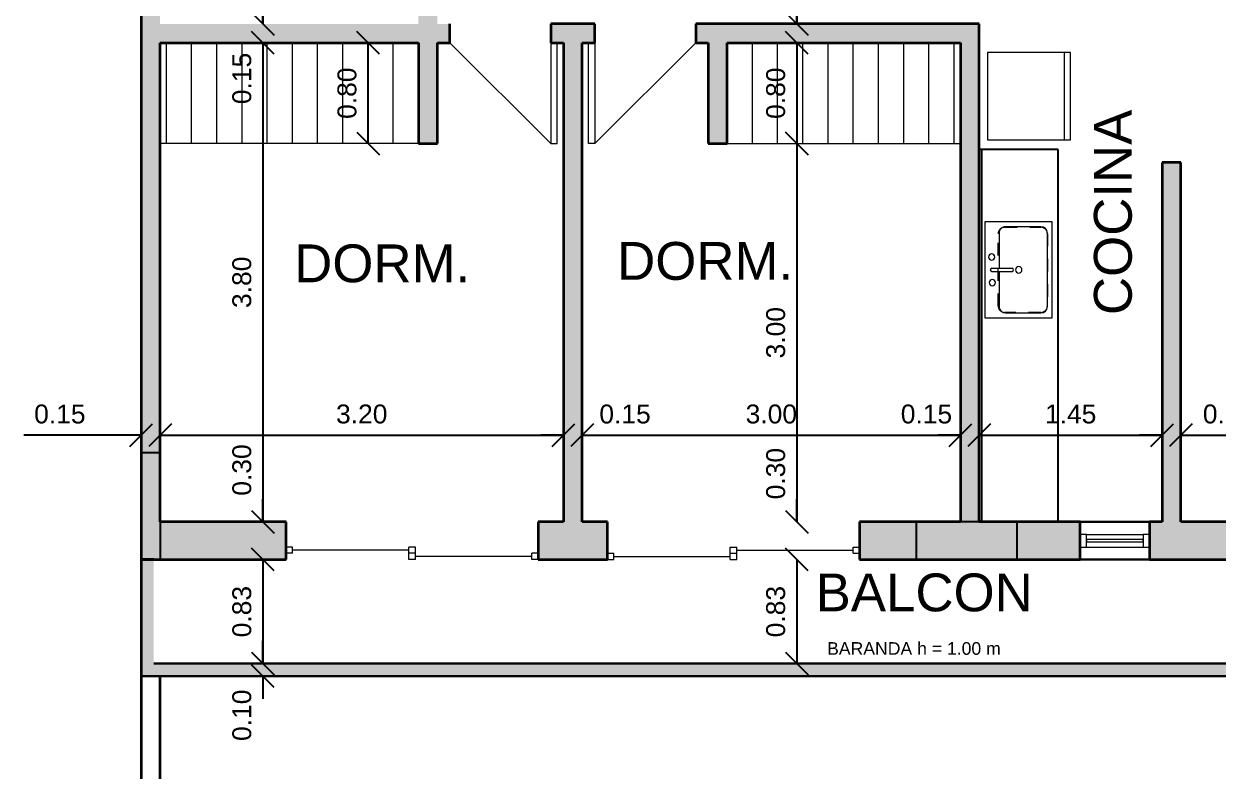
# Model space of a CAD drawing. Header units: metres. Extents: x 42 to 294, y -52 to 32.
# Drawn here: x 88.56 to 98.04, y -14.71 to -8.78 of the extents above; entities that cross this region are included whole.
import ezdxf

# ---------------------------------------------------------------- set-up
doc = ezdxf.new("R2010")
doc.units = ezdxf.units.M
doc.header["$LTSCALE"] = 0.15
doc.linetypes.add('Dash dot dot', pattern=[0.03, 0.012, -0.006, 0, -0.006, 0, -0.006])
doc.layers.get('0').update_dxf_attribs({"lineweight": 20})
for name, color, linetype, lineweight in [('A-DOORSYM', 1, 'Continuous', 9), ('A-ELEVOTM', 1, 'Continuous', 9), ('A-FLORCAM', 3, 'Continuous', 9), ('A-WALL', 2, 'Continuous', 30), ('A-WALLCWM', 6, 'Continuous', 9), ('F-AFFFEQM', 6, 'Continuous', 9), ('P-SANRFIM', 6, 'Continuous', 9)]:
    doc.layers.add(name, color=color, linetype=linetype, lineweight=lineweight)
doc.layers.add('Hatch', color=8, linetype='Continuous')
doc.layers.add('MUROS', color=11, linetype='Continuous')
doc.styles.get("Standard").update_dxf_attribs({"font": 'arial.ttf', "height": 0.15})
doc.dimstyles.new('Copy of Annotative', dxfattribs={"dimtxt": 0.15, "dimasz": 0.18, "dimexe": 0.18, "dimexo": 0.0625, "dimgap": 0.09, "dimtad": 1, "dimzin": 0, "dimdsep": 46, "dimtxsty": 'Standard', "dimblk": 'OBLIQUE', "dimcen": 0.09, "dimse1": 1, "dimse2": 1, "dimadec": 0, "dimazin": 0, "dimtfac": 1, "dimtofl": 0, "dimtmove": 0, "dimatfit": 3, "dimfxl": 1, "dimtolj": 1, "dimtzin": 0, "dimarcsym": 0})

# ---------------------------------------------------------------- blocks, each defined once
blk = doc.blocks.new('Puerta de 1 hoja - 80 x 210 cm-75-04 Tercer piso')
at = {"layer": 'A-DOORSYM', "lineweight": 13}
for p, q in [((0.6669, -0.875), (-0.1331, -0.075)), ((0.6669, -0.875), (-0.1331, -0.075)), ((0.6669, -0.075), (0.6669, -0.875))]:
    blk.add_line(p, q, dxfattribs=at)
blk = doc.blocks.new('Puerta de 1 hoja - 80 x 210 cm-87-04 Tercer piso')
at = {"layer": 'A-DOORSYM', "lineweight": 13}
for p, q in [((0.6669, 0.875), (-0.1331, 0.075)), ((0.6669, 0.875), (-0.1331, 0.075)), ((0.6669, 0.075), (0.6669, 0.875))]:
    blk.add_line(p, q, dxfattribs=at)
blk = doc.blocks.new('Deslizante-2 Paneles - 2000 x 2100mm-74-04 Tercer piso')
at = {"layer": 'A-DOORSYM', "lineweight": 13}
for p, q in [((-1, 0.277), (-1, 0.227)), ((-1, 0.277), (-0.95, 0.277)), ((-1, 0.227), (-0.95, 0.227)), ((-0.95, 0.277), (-0.95, 0.227)), ((-0.0254, 0.277), (-0.0254, 0.227)), ((-0.0254, 0.277), (0.0254, 0.277)), ((-0.0254, 0.227), (-0.0254, 0.177)), ((-0.0254, 0.227), (0.0254, 0.227)), ((-0.0254, 0.227), (0.0254, 0.227)), ((0.0254, 0.277), (0.0254, 0.227)), ((0.0254, 0.227), (0.0254, 0.177)), ((0.9492, 0.227), (0.9492, 0.177)), ((0.9492, 0.227), (1, 0.227)), ((1, 0.227), (1, 0.177)), ((-0.0254, 0.177), (0.0254, 0.177)), ((0.9492, 0.177), (1, 0.177))]:
    blk.add_line(p, q, dxfattribs=at)
at = {"layer": 'A-ELEVOTM'}
for p, q in [((-0.95, 0.252), (-0.0254, 0.252)), ((0.0254, 0.202), (0.9492, 0.202))]:
    blk.add_line(p, q, dxfattribs=at)
blk = doc.blocks.new('Deslizante-2 Paneles - 2000 x 2100mm-85-04 Tercer piso')
at = {"layer": 'A-DOORSYM', "lineweight": 13}
for p, q in [((-0.0254, -0.177), (0.0254, -0.177)), ((-0.0254, -0.227), (-0.0254, -0.177)), ((0.0254, -0.227), (0.0254, -0.177)), ((0.9492, -0.177), (1, -0.177)), ((0.9492, -0.227), (0.9492, -0.177)), ((1, -0.227), (1, -0.177)), ((-1, -0.227), (-0.95, -0.227)), ((-1, -0.277), (-1, -0.227)), ((-1, -0.277), (-0.95, -0.277)), ((-0.95, -0.277), (-0.95, -0.227)), ((-0.0254, -0.227), (0.0254, -0.227)), ((-0.0254, -0.227), (0.0254, -0.227)), ((-0.0254, -0.277), (-0.0254, -0.227)), ((-0.0254, -0.277), (0.0254, -0.277)), ((0.0254, -0.277), (0.0254, -0.227)), ((0.9492, -0.227), (1, -0.227))]:
    blk.add_line(p, q, dxfattribs=at)
at = {"layer": 'A-ELEVOTM'}
for p, q in [((-0.95, -0.252), (-0.0254, -0.252)), ((0.0254, -0.202), (0.9492, -0.202))]:
    blk.add_line(p, q, dxfattribs=at)
blk = doc.blocks.new('Counter Top w Sink - 600mm Depth-15-04 Tercer piso')
at = {"layer": 'A-FLORCAM'}
for p, q in [((1.753, -0.625), (1.753, 0)), ((-1.2005, -0.625), (1.753, -0.625))]:
    blk.add_line(p, q, dxfattribs=at)
at = {"layer": 'A-FLORCAM', "lineweight": 25}
for p, q in [((1.753, -0.625), (1.753, 0)), ((-1.2005, -0.0191), (1.753, -0.0191)), ((-1.2005, -0.625), (1.753, -0.625))]:
    blk.add_line(p, q, dxfattribs=at)
at = {"layer": 'A-FLORCAM', "linetype": 'Dash dot dot'}
for p, q in [((0.5119, -0.15), (1.0853, -0.15)), ((0.4611, -0.4892), (0.4611, -0.2008)), ((1.1361, -0.2008), (1.1361, -0.4892)), ((1.0853, -0.54), (0.5119, -0.54))]:
    blk.add_line(p, q, dxfattribs=at)
for centre, start, end in [((0.5119, -0.2008), 90, 180), ((1.0853, -0.2008), 360, 90), ((0.5119, -0.4892), 180, 270), ((1.0853, -0.4892), 270, 0)]:
    blk.add_arc(centre, 0.0508, start, end, dxfattribs=at)
blk = doc.blocks.new('M_Sink Kitchen-Single - 760 x 535mm-14-04 Tercer piso')
at = {"layer": 'P-SANRFIM'}
for p, q in [((-0.3643, 0.2698), (-0.3643, -0.2652)), ((0.3957, 0.2698), (-0.3643, 0.2698)), ((0.003, 0.2127), (0.003, 0.0531)), ((0.0284, 0.2127), (0.0284, 0.0531)), ((0.3957, -0.2652), (0.3957, 0.2698)), ((-0.3262, 0.1047), (-0.3262, -0.1763)), ((0.003, 0.1555), (-0.2754, 0.1555)), ((0.3068, 0.1555), (0.0284, 0.1555)), ((0.3576, -0.1763), (0.3576, 0.1047)), ((-0.3643, -0.2652), (0.3957, -0.2652)), ((-0.2754, -0.2271), (0.3068, -0.2271))]:
    blk.add_line(p, q, dxfattribs=at)
for centre, radius, start, end in [((-0.0859, 0.2096), 0.0254, 360, 180), ((-0.0859, 0.2096), 0.0254, 180, 0), ((0.0157, 0.2127), 0.0127, 360, 180), ((0.1173, 0.2148), 0.0254, 360, 180), ((0.1173, 0.2148), 0.0254, 180, 0), ((-0.2754, 0.1047), 0.0508, 90, 180), ((0.3068, 0.1047), 0.0508, 360, 90), ((0.0157, 0), 0.0254, 360, 180), ((0.0157, 0), 0.0254, 180, 0), ((0.0157, 0.0531), 0.0127, 180, 0), ((-0.2754, -0.1763), 0.0508, 180, 270), ((0.3068, -0.1763), 0.0508, 270, 0)]:
    blk.add_arc(centre, radius, start, end, dxfattribs=at)
blk = doc.blocks.new('Panel de sistema - Acristalado-13-04 Tercer piso')
at = {"layer": 'A-WALLCWM'}
for p, q in [((0.225, 0.01), (-0.225, 0.01)), ((-0.225, 0.01), (-0.225, -0.01)), ((0.225, -0.01), (0.225, 0.01)), ((-0.225, -0.01), (0.225, -0.01))]:
    blk.add_line(p, q, dxfattribs=at)
blk = doc.blocks.new('Montante rectangular - Montante rectangular - 5x10 cm Aluminio-12-04 Tercer piso')
at = {"layer": 'A-WALLCWM'}
h = blk.add_hatch(dxfattribs=at)
h.set_pattern_fill('FP1_13', color=256, style=0, pattern_type=2)
h.set_pattern_definition([(315, (-0.111, -0.01), (0.25173, 0.25173), []), (315, (-0.111, -0.391), (0.25173, 0.25173), [])])
h.paths.add_polyline_path([(-0.05, 0.05), (0, 0.05), (0, -0.05), (-0.05, -0.05)], flags=0)
at = {"layer": 'A-WALLCWM', "lineweight": 13}
for p, q in [((-0.05, 0.05), (0, 0.05)), ((-0.05, -0.05), (-0.05, 0.05)), ((0, 0.05), (0, -0.05)), ((0, -0.05), (-0.05, -0.05))]:
    blk.add_line(p, q, dxfattribs=at)
blk = doc.blocks.new('Montante rectangular - Montante rectangular - 5x10 cm Aluminio-11-04 Tercer piso')
at = {"layer": 'A-WALLCWM'}
h = blk.add_hatch(dxfattribs=at)
h.set_pattern_fill('FP1_14', color=256, style=0, pattern_type=2)
h.set_pattern_definition([(225, (0.105, -0.01), (0.25173, -0.25173), []), (225, (0.105, -0.391), (0.25173, -0.25173), [])])
h.paths.add_polyline_path([(-0.05, 0.05), (-0.05, -0.05), (0, -0.05), (0, 0.05)], flags=0)
at = {"layer": 'A-WALLCWM', "lineweight": 13}
for p, q in [((-0.05, 0.05), (-0.05, -0.05)), ((0, 0.05), (-0.05, 0.05)), ((0, -0.05), (0, 0.05)), ((-0.05, -0.05), (0, -0.05))]:
    blk.add_line(p, q, dxfattribs=at)
blk = doc.blocks.new('Montante rectangular - Montante rectangular - 5x10 cm Aluminio-10-04 Tercer piso')
at = {"layer": 'A-WALLCWM'}
for p, q in [((10.5586, -0.9557), (11.0086, -0.9557)), ((10.5586, -1.0557), (11.0086, -1.0557))]:
    blk.add_line(p, q, dxfattribs=at)
blk = doc.blocks.new('Refrigerator - 695 x 1650 x 660mm-9-04 Tercer piso')
at = {"layer": 'F-AFFFEQM'}
for p, q in [((0.695, 0.762), (0, 0.762)), ((0, 0.762), (0, 0.102)), ((0.695, 0.762), (0, 0.762)), ((0, 0.762), (0, 0.102)), ((0.695, 0.102), (0.695, 0.762)), ((0.695, 0.102), (0.695, 0.762)), ((0.695, 0.152), (0, 0.152)), ((0, 0.102), (0.695, 0.102)), ((0, 0.102), (0.695, 0.102))]:
    blk.add_line(p, q, dxfattribs=at)
blk = doc.blocks.new('_Oblique')
at = {"color": 0, "linetype": 'ByBlock', "lineweight": -2}
blk.add_line((-0.5, -0.5), (0.5, 0.5), dxfattribs=at)
blk = doc.blocks.new('*D2477')
at = {"color": 0, "lineweight": -2, "transparency": 16777216}
blk.add_line((90.4583, -7.284), (90.4583, -8.784), dxfattribs=at)
at = {"layer": 'Defpoints', "color": 0, "transparency": 16777216}
for p in [(90.4583, -7.284), (90.4583, -8.784), (90.4583, -8.784)]:
    blk.add_point(p, dxfattribs=at)
at = {"color": 0, "lineweight": -2, "transparency": 16777216, "xscale": 0.18, "yscale": 0.18, "zscale": 0.18}
for p, rotation in [((90.4583, -7.284), 90), ((90.4583, -8.784), 270)]:
    blk.add_blockref('_Oblique', p, dxfattribs=dict(at, rotation=rotation))
at = {"color": 0, "transparency": 16777216, "insert": (90.2917, -8.034), "char_height": 0.15, "attachment_point": 5, "rotation": 90}
blk.add_mtext('\\A1;1.50', dxfattribs=at)
blk = doc.blocks.new('*D2478')
at = {"color": 0, "lineweight": -2, "transparency": 16777216}
for p, q in [((90.4583, -8.784), (90.4583, -8.604)), ((90.4583, -8.934), (90.4583, -9.114))]:
    blk.add_line(p, q, dxfattribs=at)
at = {"layer": 'Defpoints', "color": 0, "transparency": 16777216}
for p in [(90.4583, -8.784), (90.4583, -8.934), (90.4583, -8.934)]:
    blk.add_point(p, dxfattribs=at)
at = {"color": 0, "lineweight": -2, "transparency": 16777216, "xscale": 0.18, "yscale": 0.18, "zscale": 0.18}
for p, rotation in [((90.4583, -8.784), 270), ((90.4583, -8.934), 90)]:
    blk.add_blockref('_Oblique', p, dxfattribs=dict(at, rotation=rotation))
at = {"color": 0, "transparency": 16777216, "insert": (90.2917, -9.217), "char_height": 0.15, "attachment_point": 5, "rotation": 90}
blk.add_mtext('\\A1;0.15', dxfattribs=at)
blk = doc.blocks.new('*D2479')
at = {"color": 0, "lineweight": -2, "transparency": 16777216}
blk.add_line((90.4583, -8.934), (90.4583, -12.734), dxfattribs=at)
at = {"layer": 'Defpoints', "color": 0, "transparency": 16777216}
for p in [(90.4583, -8.934), (90.4515, -12.734), (90.4583, -12.734)]:
    blk.add_point(p, dxfattribs=at)
at = {"color": 0, "lineweight": -2, "transparency": 16777216, "xscale": 0.18, "yscale": 0.18, "zscale": 0.18}
for p, rotation in [((90.4583, -8.934), 90), ((90.4583, -12.734), 270)]:
    blk.add_blockref('_Oblique', p, dxfattribs=dict(at, rotation=rotation))
at = {"color": 0, "transparency": 16777216, "insert": (90.2917, -10.834), "char_height": 0.15, "attachment_point": 5, "rotation": 90}
blk.add_mtext('\\A1;3.80', dxfattribs=at)
blk = doc.blocks.new('*D2480')
at = {"color": 0, "lineweight": -2, "transparency": 16777216}
for p, q in [((90.4583, -12.734), (90.4583, -12.554)), ((90.4583, -13.034), (90.4583, -13.214))]:
    blk.add_line(p, q, dxfattribs=at)
at = {"layer": 'Defpoints', "color": 0, "transparency": 16777216}
for p in [(90.4515, -12.734), (90.4583, -13.034), (90.4773, -13.034)]:
    blk.add_point(p, dxfattribs=at)
at = {"color": 0, "lineweight": -2, "transparency": 16777216, "xscale": 0.18, "yscale": 0.18, "zscale": 0.18}
for p, rotation in [((90.4583, -12.734), 270), ((90.4583, -13.034), 90)]:
    blk.add_blockref('_Oblique', p, dxfattribs=dict(at, rotation=rotation))
at = {"color": 0, "transparency": 16777216, "insert": (90.2917, -12.3231), "char_height": 0.15, "attachment_point": 5, "rotation": 90}
blk.add_mtext('\\A1;0.30', dxfattribs=at)
blk = doc.blocks.new('*D2481')
at = {"color": 0, "lineweight": -2, "transparency": 16777216}
blk.add_line((90.4583, -13.034), (90.4583, -13.859), dxfattribs=at)
at = {"layer": 'Defpoints', "color": 0, "transparency": 16777216}
for p in [(90.4773, -13.034), (90.4583, -13.859), (90.4583, -13.859)]:
    blk.add_point(p, dxfattribs=at)
at = {"color": 0, "lineweight": -2, "transparency": 16777216, "xscale": 0.18, "yscale": 0.18, "zscale": 0.18}
for p, rotation in [((90.4583, -13.034), 90), ((90.4583, -13.859), 270)]:
    blk.add_blockref('_Oblique', p, dxfattribs=dict(at, rotation=rotation))
at = {"color": 0, "transparency": 16777216, "insert": (90.2917, -13.4465), "char_height": 0.15, "attachment_point": 5, "rotation": 90}
blk.add_mtext('\\A1;0.83', dxfattribs=at)
blk = doc.blocks.new('*D2463')
at = {"color": 0, "lineweight": -2, "transparency": 16777216}
for p, q in [((90.4583, -13.859), (90.4583, -13.679)), ((90.4583, -13.959), (90.4583, -14.139))]:
    blk.add_line(p, q, dxfattribs=at)
at = {"layer": 'Defpoints', "color": 0, "transparency": 16777216}
for p in [(90.4583, -13.859), (90.4583, -13.959), (90.4583, -13.959)]:
    blk.add_point(p, dxfattribs=at)
at = {"color": 0, "lineweight": -2, "transparency": 16777216, "xscale": 0.18, "yscale": 0.18, "zscale": 0.18}
for p, rotation in [((90.4583, -13.859), 270), ((90.4583, -13.959), 90)]:
    blk.add_blockref('_Oblique', p, dxfattribs=dict(at, rotation=rotation))
at = {"color": 0, "transparency": 16777216, "insert": (90.2917, -14.2686), "char_height": 0.15, "attachment_point": 5, "rotation": 90}
blk.add_mtext('\\A1;0.10', dxfattribs=at)
blk = doc.blocks.new('*D2464')
at = {"color": 0, "lineweight": -2, "transparency": 16777216}
blk.add_line((91.2927, -9.734), (91.2927, -8.934), dxfattribs=at)
at = {"layer": 'Defpoints', "color": 0, "transparency": 16777216}
for p in [(91.2927, -8.934), (91.2927, -8.934), (91.2927, -9.734)]:
    blk.add_point(p, dxfattribs=at)
at = {"color": 0, "lineweight": -2, "transparency": 16777216, "xscale": 0.18, "yscale": 0.18, "zscale": 0.18}
for p, rotation in [((91.2927, -8.934), 90), ((91.2927, -9.734), 270)]:
    blk.add_blockref('_Oblique', p, dxfattribs=dict(at, rotation=rotation))
at = {"color": 0, "transparency": 16777216, "insert": (91.1261, -9.334), "char_height": 0.15, "attachment_point": 5, "rotation": 90}
blk.add_mtext('\\A1;0.80', dxfattribs=at)
blk = doc.blocks.new('*D2447')
at = {"color": 0, "lineweight": -2, "transparency": 16777216}
blk.add_line((94.6943, -7.284), (94.6943, -8.784), dxfattribs=at)
at = {"layer": 'Defpoints', "color": 0, "transparency": 16777216}
for p in [(94.6943, -7.284), (94.6943, -8.784), (94.6943, -8.784)]:
    blk.add_point(p, dxfattribs=at)
at = {"color": 0, "lineweight": -2, "transparency": 16777216, "xscale": 0.18, "yscale": 0.18, "zscale": 0.18}
for p, rotation in [((94.6943, -7.284), 90), ((94.6943, -8.784), 270)]:
    blk.add_blockref('_Oblique', p, dxfattribs=dict(at, rotation=rotation))
at = {"color": 0, "transparency": 16777216, "insert": (94.5277, -7.776), "char_height": 0.15, "attachment_point": 5, "rotation": 90}
blk.add_mtext('\\A1;1.50', dxfattribs=at)
blk = doc.blocks.new('*D2448')
at = {"color": 0, "lineweight": -2, "transparency": 16777216}
for p, q in [((94.6943, -8.784), (94.6943, -8.604)), ((94.6943, -8.934), (94.6943, -9.114))]:
    blk.add_line(p, q, dxfattribs=at)
at = {"layer": 'Defpoints', "color": 0, "transparency": 16777216}
for p in [(94.6943, -8.784), (94.6943, -8.934), (94.6943, -8.934)]:
    blk.add_point(p, dxfattribs=at)
at = {"color": 0, "lineweight": -2, "transparency": 16777216, "xscale": 0.18, "yscale": 0.18, "zscale": 0.18}
for p, rotation in [((94.6943, -8.784), 270), ((94.6943, -8.934), 90)]:
    blk.add_blockref('_Oblique', p, dxfattribs=dict(at, rotation=rotation))
at = {"color": 0, "transparency": 16777216, "insert": (94.5277, -8.5218), "char_height": 0.15, "attachment_point": 5, "rotation": 90}
blk.add_mtext('\\A1;0.15', dxfattribs=at)
blk = doc.blocks.new('*D2449')
at = {"color": 0, "lineweight": -2, "transparency": 16777216}
blk.add_line((94.6943, -8.934), (94.6943, -9.734), dxfattribs=at)
at = {"layer": 'Defpoints', "color": 0, "transparency": 16777216}
for p in [(94.6943, -8.934), (94.6943, -9.734), (94.6943, -9.734)]:
    blk.add_point(p, dxfattribs=at)
at = {"color": 0, "lineweight": -2, "transparency": 16777216, "xscale": 0.18, "yscale": 0.18, "zscale": 0.18}
for p, rotation in [((94.6943, -8.934), 90), ((94.6943, -9.734), 270)]:
    blk.add_blockref('_Oblique', p, dxfattribs=dict(at, rotation=rotation))
at = {"color": 0, "transparency": 16777216, "insert": (94.5277, -9.334), "char_height": 0.15, "attachment_point": 5, "rotation": 90}
blk.add_mtext('\\A1;0.80', dxfattribs=at)
blk = doc.blocks.new('*D2450')
at = {"color": 0, "lineweight": -2, "transparency": 16777216}
blk.add_line((94.6943, -9.734), (94.6943, -12.734), dxfattribs=at)
at = {"layer": 'Defpoints', "color": 0, "transparency": 16777216}
for p in [(94.6943, -9.734), (94.6943, -12.734), (95.1927, -12.734)]:
    blk.add_point(p, dxfattribs=at)
at = {"color": 0, "lineweight": -2, "transparency": 16777216, "xscale": 0.18, "yscale": 0.18, "zscale": 0.18}
for p, rotation in [((94.6943, -9.734), 90), ((94.6943, -12.734), 270)]:
    blk.add_blockref('_Oblique', p, dxfattribs=dict(at, rotation=rotation))
at = {"color": 0, "transparency": 16777216, "insert": (94.5277, -11.234), "char_height": 0.15, "attachment_point": 5, "rotation": 90}
blk.add_mtext('\\A1;3.00', dxfattribs=at)
blk = doc.blocks.new('*D2451')
at = {"color": 0, "lineweight": -2, "transparency": 16777216}
for p, q in [((94.6943, -12.734), (94.6943, -12.554)), ((94.6943, -13.034), (94.6943, -13.214))]:
    blk.add_line(p, q, dxfattribs=at)
at = {"layer": 'Defpoints', "color": 0, "transparency": 16777216}
for p in [(95.1927, -12.734), (94.6943, -13.034), (95.1927, -13.034)]:
    blk.add_point(p, dxfattribs=at)
at = {"color": 0, "lineweight": -2, "transparency": 16777216, "xscale": 0.18, "yscale": 0.18, "zscale": 0.18}
for p, rotation in [((94.6943, -12.734), 270), ((94.6943, -13.034), 90)]:
    blk.add_blockref('_Oblique', p, dxfattribs=dict(at, rotation=rotation))
at = {"color": 0, "transparency": 16777216, "insert": (94.5277, -12.3517), "char_height": 0.15, "attachment_point": 5, "rotation": 90}
blk.add_mtext('\\A1;0.30', dxfattribs=at)
blk = doc.blocks.new('*D2452')
at = {"color": 0, "lineweight": -2, "transparency": 16777216}
blk.add_line((94.6943, -13.034), (94.6943, -13.859), dxfattribs=at)
at = {"layer": 'Defpoints', "color": 0, "transparency": 16777216}
for p in [(95.1927, -13.034), (94.6943, -13.859), (94.6943, -13.859)]:
    blk.add_point(p, dxfattribs=at)
at = {"color": 0, "lineweight": -2, "transparency": 16777216, "xscale": 0.18, "yscale": 0.18, "zscale": 0.18}
for p, rotation in [((94.6943, -13.034), 90), ((94.6943, -13.859), 270)]:
    blk.add_blockref('_Oblique', p, dxfattribs=dict(at, rotation=rotation))
at = {"color": 0, "transparency": 16777216, "insert": (94.5277, -13.4465), "char_height": 0.15, "attachment_point": 5, "rotation": 90}
blk.add_mtext('\\A1;0.83', dxfattribs=at)
blk = doc.blocks.new('*D2453')
at = {"color": 0, "lineweight": -2, "transparency": 16777216}
for p, q in [((89.4927, -12.0463), (88.5619, -12.0463)), ((89.6427, -12.0463), (89.8227, -12.0463))]:
    blk.add_line(p, q, dxfattribs=at)
at = {"layer": 'Defpoints', "color": 0, "transparency": 16777216}
for p in [(89.4927, -12.0463), (89.4927, -12.0463), (89.6427, -12.0463)]:
    blk.add_point(p, dxfattribs=at)
at = {"color": 0, "lineweight": -2, "transparency": 16777216, "xscale": 0.18, "yscale": 0.18, "zscale": 0.18}
blk.add_blockref('_Oblique', (89.4927, -12.0463), dxfattribs=at)
at = {"color": 0, "lineweight": -2, "transparency": 16777216, "xscale": 0.18, "yscale": 0.18, "zscale": 0.18, "rotation": 180}
blk.add_blockref('_Oblique', (89.6427, -12.0463), dxfattribs=at)
at = {"color": 0, "transparency": 16777216, "insert": (88.8473, -11.8797), "char_height": 0.15, "attachment_point": 5}
blk.add_mtext('\\A1;0.15', dxfattribs=at)
blk = doc.blocks.new('*D2454')
at = {"color": 0, "lineweight": -2, "transparency": 16777216}
blk.add_line((89.6427, -12.0463), (92.8427, -12.0463), dxfattribs=at)
at = {"layer": 'Defpoints', "color": 0, "transparency": 16777216}
for p in [(89.6427, -12.0463), (92.8427, -12.0463), (92.8427, -12.0463)]:
    blk.add_point(p, dxfattribs=at)
at = {"color": 0, "lineweight": -2, "transparency": 16777216, "xscale": 0.18, "yscale": 0.18, "zscale": 0.18, "rotation": 180}
blk.add_blockref('_Oblique', (89.6427, -12.0463), dxfattribs=at)
at = {"color": 0, "lineweight": -2, "transparency": 16777216, "xscale": 0.18, "yscale": 0.18, "zscale": 0.18}
blk.add_blockref('_Oblique', (92.8427, -12.0463), dxfattribs=at)
at = {"color": 0, "transparency": 16777216, "insert": (91.2427, -11.8796), "char_height": 0.15, "attachment_point": 5}
blk.add_mtext('\\A1;3.20', dxfattribs=at)
blk = doc.blocks.new('*D2455')
at = {"color": 0, "lineweight": -2, "transparency": 16777216}
for p, q in [((92.8427, -12.0463), (92.6627, -12.0463)), ((92.9927, -12.0463), (93.1727, -12.0463))]:
    blk.add_line(p, q, dxfattribs=at)
at = {"layer": 'Defpoints', "color": 0, "transparency": 16777216}
for p in [(92.8427, -12.0463), (92.9927, -12.0463), (92.9927, -12.0463)]:
    blk.add_point(p, dxfattribs=at)
at = {"color": 0, "lineweight": -2, "transparency": 16777216, "xscale": 0.18, "yscale": 0.18, "zscale": 0.18}
blk.add_blockref('_Oblique', (92.8427, -12.0463), dxfattribs=at)
at = {"color": 0, "lineweight": -2, "transparency": 16777216, "xscale": 0.18, "yscale": 0.18, "zscale": 0.18, "rotation": 180}
blk.add_blockref('_Oblique', (92.9927, -12.0463), dxfattribs=at)
at = {"color": 0, "transparency": 16777216, "insert": (93.3319, -11.8797), "char_height": 0.15, "attachment_point": 5}
blk.add_mtext('\\A1;0.15', dxfattribs=at)
blk = doc.blocks.new('*D2456')
at = {"color": 0, "lineweight": -2, "transparency": 16777216}
blk.add_line((92.9927, -12.0463), (95.9927, -12.0463), dxfattribs=at)
at = {"layer": 'Defpoints', "color": 0, "transparency": 16777216}
for p in [(92.9927, -12.0463), (95.9927, -12.0463), (95.9927, -12.0463)]:
    blk.add_point(p, dxfattribs=at)
at = {"color": 0, "lineweight": -2, "transparency": 16777216, "xscale": 0.18, "yscale": 0.18, "zscale": 0.18, "rotation": 180}
blk.add_blockref('_Oblique', (92.9927, -12.0463), dxfattribs=at)
at = {"color": 0, "lineweight": -2, "transparency": 16777216, "xscale": 0.18, "yscale": 0.18, "zscale": 0.18}
blk.add_blockref('_Oblique', (95.9927, -12.0463), dxfattribs=at)
at = {"color": 0, "transparency": 16777216, "insert": (94.4927, -11.8796), "char_height": 0.15, "attachment_point": 5}
blk.add_mtext('\\A1;3.00', dxfattribs=at)
blk = doc.blocks.new('*D2457')
at = {"color": 0, "lineweight": -2, "transparency": 16777216}
for p, q in [((95.9927, -12.0463), (95.8127, -12.0463)), ((96.1427, -12.0463), (96.3227, -12.0463))]:
    blk.add_line(p, q, dxfattribs=at)
at = {"layer": 'Defpoints', "color": 0, "transparency": 16777216}
for p in [(95.9927, -12.0463), (96.1427, -12.0463), (96.1427, -12.0463)]:
    blk.add_point(p, dxfattribs=at)
at = {"color": 0, "lineweight": -2, "transparency": 16777216, "xscale": 0.18, "yscale": 0.18, "zscale": 0.18}
blk.add_blockref('_Oblique', (95.9927, -12.0463), dxfattribs=at)
at = {"color": 0, "lineweight": -2, "transparency": 16777216, "xscale": 0.18, "yscale": 0.18, "zscale": 0.18, "rotation": 180}
blk.add_blockref('_Oblique', (96.1427, -12.0463), dxfattribs=at)
at = {"color": 0, "transparency": 16777216, "insert": (95.7234, -11.8797), "char_height": 0.15, "attachment_point": 5}
blk.add_mtext('\\A1;0.15', dxfattribs=at)
blk = doc.blocks.new('*D2458')
at = {"color": 0, "lineweight": -2, "transparency": 16777216}
blk.add_line((96.1427, -12.0463), (97.5927, -12.0463), dxfattribs=at)
at = {"layer": 'Defpoints', "color": 0, "transparency": 16777216}
for p in [(96.1427, -12.0463), (97.5927, -12.0463), (97.5927, -12.0463)]:
    blk.add_point(p, dxfattribs=at)
at = {"color": 0, "lineweight": -2, "transparency": 16777216, "xscale": 0.18, "yscale": 0.18, "zscale": 0.18, "rotation": 180}
blk.add_blockref('_Oblique', (96.1427, -12.0463), dxfattribs=at)
at = {"color": 0, "lineweight": -2, "transparency": 16777216, "xscale": 0.18, "yscale": 0.18, "zscale": 0.18}
blk.add_blockref('_Oblique', (97.5927, -12.0463), dxfattribs=at)
at = {"color": 0, "transparency": 16777216, "insert": (96.8677, -11.8797), "char_height": 0.15, "attachment_point": 5}
blk.add_mtext('\\A1;1.45', dxfattribs=at)
blk = doc.blocks.new('*D2459')
at = {"color": 0, "lineweight": -2, "transparency": 16777216}
for p, q in [((97.5927, -12.0463), (97.4127, -12.0463)), ((97.7427, -12.0463), (97.9227, -12.0463))]:
    blk.add_line(p, q, dxfattribs=at)
at = {"layer": 'Defpoints', "color": 0, "transparency": 16777216}
for p in [(97.5927, -12.0463), (97.7427, -12.0463), (97.7427, -12.0463)]:
    blk.add_point(p, dxfattribs=at)
at = {"color": 0, "lineweight": -2, "transparency": 16777216, "xscale": 0.18, "yscale": 0.18, "zscale": 0.18}
blk.add_blockref('_Oblique', (97.5927, -12.0463), dxfattribs=at)
at = {"color": 0, "lineweight": -2, "transparency": 16777216, "xscale": 0.18, "yscale": 0.18, "zscale": 0.18, "rotation": 180}
blk.add_blockref('_Oblique', (97.7427, -12.0463), dxfattribs=at)
at = {"color": 0, "transparency": 16777216, "insert": (98.1204, -11.8797), "char_height": 0.15, "attachment_point": 5}
blk.add_mtext('\\A1;0.15', dxfattribs=at)
blk = doc.blocks.new('*D2460')
at = {"color": 0, "lineweight": -2, "transparency": 16777216}
blk.add_line((97.7427, -12.0463), (101.7177, -12.0463), dxfattribs=at)
at = {"layer": 'Defpoints', "color": 0, "transparency": 16777216}
for p in [(97.7427, -12.0463), (101.7177, -12.0463), (101.7177, -12.0463)]:
    blk.add_point(p, dxfattribs=at)
at = {"color": 0, "lineweight": -2, "transparency": 16777216, "xscale": 0.18, "yscale": 0.18, "zscale": 0.18, "rotation": 180}
blk.add_blockref('_Oblique', (97.7427, -12.0463), dxfattribs=at)
at = {"color": 0, "lineweight": -2, "transparency": 16777216, "xscale": 0.18, "yscale": 0.18, "zscale": 0.18}
blk.add_blockref('_Oblique', (101.7177, -12.0463), dxfattribs=at)
at = {"color": 0, "transparency": 16777216, "insert": (99.7302, -11.8796), "char_height": 0.15, "attachment_point": 5}
blk.add_mtext('\\A1;3.98', dxfattribs=at)

msp = doc.modelspace()

# ---------------------------------------------------------------- hatches: boundary and pattern name
at = {"layer": 'Hatch'}
msp.add_hatch(color=256, dxfattribs=at).paths.add_polyline_path([(89.6427, -12.184), (89.4927, -12.184), (89.4927, -13.034), (89.6427, -13.034)])
at = {"layer": 'Hatch', "ltscale": 0.2}
msp.add_hatch(color=256, dxfattribs=at).paths.add_polyline_path([(96.4427, -12.734), (95.6427, -12.734), (95.6427, -13.034), (96.4427, -13.034)])
at = {"layer": 'MUROS'}
h = msp.add_hatch(color=256, dxfattribs=at)
h.paths.add_polyline_path([(92.4177, -6.984), (89.8927, -6.984), (89.8927, -7.284), (91.6927, -7.284), (91.6927, -7.984), (91.8427, -7.984), (91.8427, -7.284), (92.4177, -7.284)])
h.paths.add_polyline_path([(89.6427, -8.934), (91.6927, -8.934), (91.6927, -9.734), (91.8427, -9.734), (91.8427, -8.934), (91.9427, -8.934), (91.9427, -8.784), (91.8427, -8.784), (91.8427, -8.684), (91.6927, -8.684), (91.6927, -8.734), (91.6927, -8.784), (89.6427, -8.784), (89.6427, -7.434), (89.4927, -7.434), (89.4927, -12.184), (89.6427, -12.184)])
h.paths.add_polyline_path([(92.9927, -8.934), (93.0927, -8.934), (93.0927, -8.784), (92.7427, -8.784), (92.7427, -8.934), (92.7927, -8.934), (92.8427, -8.934), (92.8427, -12.734), (92.6427, -12.734), (92.6427, -13.034), (93.1927, -13.034), (93.1927, -12.734), (92.9927, -12.734)])
h.paths.add_polyline_path([(96.1427, -8.784), (93.8927, -8.784), (93.8927, -8.934), (93.9927, -8.934), (93.9927, -9.734), (94.1427, -9.734), (94.1427, -8.934), (95.9927, -8.934), (95.9927, -12.734), (96.1427, -12.734)])
h.paths.add_polyline_path([(95.6427, -12.734), (95.1927, -12.734), (95.1927, -13.034), (95.6427, -13.034)])
h.paths.add_polyline_path([(96.9427, -12.734), (96.4427, -12.734), (96.4427, -13.034), (96.9427, -13.034)])
h.paths.add_polyline_path([(98.7302, -12.734), (97.7427, -12.734), (97.7427, -9.884), (97.5927, -9.884), (97.5927, -12.734), (97.4927, -12.734), (97.4927, -13.034), (98.7302, -13.034)])
h.paths.add_polyline_path([(90.6427, -12.734), (89.6427, -12.734), (89.6427, -13.034), (90.6427, -13.034)])
h.paths.add_polyline_path([(101.7177, -13.859), (101.4677, -13.859), (89.5927, -13.859), (89.5927, -13.909), (89.6427, -13.909), (89.6427, -13.959), (101.7177, -13.959)])
h.paths.add_polyline_path([(101.7177, -12.809), (101.8677, -12.809), (101.8677, -10.659), (101.7177, -10.659), (101.7177, -12.734), (100.7302, -12.734), (100.7302, -13.034), (101.7177, -13.034)])
h.paths.add_polyline_path([(103.0177, -13.659), (101.8677, -13.659), (101.8677, -13.959), (103.0177, -13.959)])
h.paths.add_polyline_path([(104.0573, -13.659), (103.8177, -13.659), (103.8177, -13.959), (104.0573, -13.959)])
h.paths.add_polyline_path([(104.0677, -9.709), (103.3994, -9.709), (103.3994, -9.859), (104.0677, -9.859)])
h.paths.add_polyline_path([(103.3994, -9.709), (103.1177, -9.709), (103.1177, -8.809), (103.3994, -8.809), (103.3994, -8.659), (102.9177, -8.659), (102.9177, -8.809), (102.9677, -8.809), (102.9677, -9.859), (103.3994, -9.859)])
h.paths.add_polyline_path([(104.0573, -8.659), (103.3994, -8.659), (103.3994, -8.809), (104.0573, -8.809)])
h.paths.add_polyline_path([(104.4527, -8.659), (104.2177, -8.659), (104.2177, -8.809), (104.4527, -8.809)])
h.paths.add_polyline_path([(101.9177, -8.659), (101.6177, -8.659), (101.6177, -8.809), (101.6677, -8.809), (101.7177, -8.809), (101.7177, -9.859), (101.8677, -9.859), (101.8677, -8.809), (101.9177, -8.809)])
h.paths.add_polyline_path([(100.3177, -8.284), (100.1677, -8.284), (100.1677, -8.809), (100.7177, -8.809), (100.7177, -8.659), (100.3177, -8.659)])
msp.add_hatch(color=256, dxfattribs=at).paths.add_polyline_path([(89.5927, -13.034), (89.4927, -13.034), (89.4927, -13.959), (89.6427, -13.959), (89.6427, -13.909), (89.5927, -13.909)])

# ---------------------------------------------------------------- linework, layer by layer
for p, q in [((89.6927, -9.734), (89.6927, -8.934)), ((89.8927, -9.734), (89.8927, -8.934)), ((90.0927, -9.734), (90.0927, -8.934)), ((90.2927, -9.734), (90.2927, -8.934)), ((90.4927, -9.734), (90.4927, -8.934)), ((90.6927, -9.734), (90.6927, -8.934)), ((90.8927, -9.734), (90.8927, -8.934)), ((91.0927, -9.734), (91.0927, -8.934)), ((91.2927, -9.734), (91.2927, -8.934)), ((91.4927, -9.734), (91.4927, -8.934)), ((91.6927, -9.734), (91.6927, -8.934)), ((94.1427, -9.734), (94.1427, -8.934)), ((94.3427, -9.734), (94.3427, -8.934)), ((94.5427, -9.734), (94.5427, -8.934)), ((94.7427, -9.734), (94.7427, -8.934)), ((94.9427, -9.734), (94.9427, -8.934)), ((95.1427, -9.734), (95.1427, -8.934)), ((95.3427, -9.734), (95.3427, -8.934)), ((95.5427, -9.734), (95.5427, -8.934)), ((95.7427, -9.734), (95.7427, -8.934)), ((95.9427, -9.734), (95.9427, -8.934)), ((91.6927, -9.734), (89.6427, -9.734)), ((94.1427, -9.734), (95.9927, -9.734))]:
    msp.add_line(p, q)
at = {"layer": 'A-DOORSYM'}
for p, q in [((92.7927, -8.934), (92.7427, -8.934)), ((92.7927, -9.734), (92.7927, -8.934)), ((93.0427, -9.734), (93.0427, -8.934)), ((93.0427, -8.934), (93.0927, -8.934)), ((92.7427, -9.734), (92.7927, -9.734)), ((93.0927, -9.734), (93.0427, -9.734))]:
    msp.add_line(p, q, dxfattribs=at)
at = {"layer": 'A-WALL', "lineweight": 35}
for p, q in [((89.4927, -6.984), (89.4927, -13.034)), ((91.9427, -8.934), (91.9427, -8.784)), ((93.0927, -8.784), (92.7427, -8.784)), ((92.7427, -8.784), (92.7427, -8.934)), ((93.0927, -8.934), (93.0927, -8.784)), ((96.1427, -8.784), (93.8927, -8.784)), ((93.8927, -8.784), (93.8927, -8.934)), ((96.1427, -12.734), (96.1427, -8.784)), ((89.6427, -12.734), (89.6427, -8.934)), ((89.6427, -8.934), (91.6927, -8.934)), ((91.6927, -8.934), (91.6927, -9.734)), ((91.8427, -8.934), (91.9427, -8.934)), ((91.8427, -9.734), (91.8427, -8.934)), ((92.7427, -8.934), (92.8427, -8.934)), ((92.8427, -8.934), (92.8427, -12.734)), ((92.9927, -8.934), (93.0927, -8.934)), ((92.9927, -12.734), (92.9927, -8.934)), ((93.8927, -8.934), (93.9927, -8.934)), ((93.9927, -8.934), (93.9927, -9.734)), ((94.1427, -8.934), (95.9927, -8.934)), ((94.1427, -9.734), (94.1427, -8.934)), ((95.9927, -8.934), (95.9927, -12.734)), ((91.6927, -9.734), (91.8427, -9.734)), ((93.9927, -9.734), (94.1427, -9.734)), ((97.7427, -9.884), (97.5927, -9.884)), ((97.5927, -9.884), (97.5927, -12.734)), ((97.7427, -12.734), (97.7427, -9.884)), ((90.6427, -12.734), (89.6427, -12.734)), ((90.6427, -13.034), (90.6427, -12.734)), ((92.8427, -12.734), (92.6427, -12.734)), ((92.6427, -12.734), (92.6427, -13.034)), ((93.1927, -12.734), (92.9927, -12.734)), ((93.1927, -13.034), (93.1927, -12.734)), ((95.9927, -12.734), (95.1927, -12.734)), ((95.1927, -12.734), (95.1927, -13.034)), ((96.9427, -12.734), (96.1427, -12.734)), ((96.9427, -13.034), (96.9427, -12.734)), ((97.5927, -12.734), (97.4927, -12.734)), ((97.4927, -12.734), (97.4927, -13.034)), ((98.7302, -12.734), (97.7427, -12.734)), ((89.5927, -13.0323), (89.4927, -13.0323)), ((89.4927, -13.034), (90.6427, -13.034)), ((89.4927, -13.034), (89.4927, -19.859)), ((92.6427, -13.034), (93.1927, -13.034)), ((95.1927, -13.034), (96.9427, -13.034)), ((97.4927, -13.034), (98.7302, -13.034)), ((89.6427, -19.709), (89.6427, -13.959))]:
    msp.add_line(p, q, dxfattribs=at)
at = {"layer": 'A-WALL'}
for p, q in [((96.9427, -12.734), (97.4927, -12.734)), ((97.4927, -13.034), (96.9427, -13.034)), ((89.5927, -13.859), (101.7177, -13.859)), ((101.7177, -13.959), (89.4927, -13.959))]:
    msp.add_line(p, q, dxfattribs=at)
at = {"layer": 'Hatch', "ltscale": 0.2}
for p, q in [((89.4927, -12.184), (89.6427, -12.184)), ((89.4927, -13.034), (89.4927, -12.184)), ((89.6427, -12.184), (89.6427, -13.034)), ((96.4427, -12.734), (95.6427, -12.734)), ((95.6427, -12.734), (95.6427, -13.034)), ((96.4427, -13.034), (96.4427, -12.734)), ((89.4927, -13.034), (89.6427, -13.034)), ((95.6427, -13.034), (96.4427, -13.034))]:
    msp.add_line(p, q, dxfattribs=at)

# ---------------------------------------------------------------- block references
at = {"layer": 'A-DOORSYM'}
for name, p in [('Puerta de 1 hoja - 80 x 210 cm-75-04 Tercer piso', (92.0758, -8.859)), ('Deslizante-2 Paneles - 2000 x 2100mm-85-04 Tercer piso', (94.1927, -12.757))]:
    msp.add_blockref(name, p, dxfattribs=at)
at = {"layer": 'A-DOORSYM', "rotation": 180}
for name, p in [('Puerta de 1 hoja - 80 x 210 cm-87-04 Tercer piso', (93.7595, -8.859)), ('Deslizante-2 Paneles - 2000 x 2100mm-74-04 Tercer piso', (91.6427, -12.757))]:
    msp.add_blockref(name, p, dxfattribs=at)
at = {"layer": 'A-FLORCAM', "rotation": 89.9999999999999}
msp.add_blockref('Counter Top w Sink - 600mm Depth-15-04 Tercer piso', (96.1427, -11.5336), dxfattribs=at)
at = {"layer": 'A-WALLCWM', "rotation": 180}
msp.add_blockref('Montante rectangular - Montante rectangular - 5x10 cm Aluminio-11-04 Tercer piso', (96.9427, -12.884), dxfattribs=at)
at = {"layer": 'A-WALLCWM'}
for name, p in [('Montante rectangular - Montante rectangular - 5x10 cm Aluminio-10-04 Tercer piso', (86.4341, -11.8784)), ('Panel de sistema - Acristalado-13-04 Tercer piso', (97.2177, -12.884))]:
    msp.add_blockref(name, p, dxfattribs=at)
at = {"layer": 'A-WALLCWM', "extrusion": (0, 0, -1), "rotation": 180}
msp.add_blockref('Montante rectangular - Montante rectangular - 5x10 cm Aluminio-12-04 Tercer piso', (-97.4927, -12.884), dxfattribs=at)
at = {"layer": 'F-AFFFEQM', "rotation": 89.9999999999999}
msp.add_blockref('Refrigerator - 695 x 1650 x 660mm-9-04 Tercer piso', (96.9686, -9.705), dxfattribs=at)
at = {"layer": 'P-SANRFIM', "rotation": 89.9999999999999}
msp.add_blockref('M_Sink Kitchen-Single - 760 x 535mm-14-04 Tercer piso', (96.4556, -10.7506), dxfattribs=at)

# ---------------------------------------------------------------- texts
at = {"insert": (97.0525, -11.0939), "char_height": 0.3, "width": 8.330833, "attachment_point": 1, "rotation": 90}
msp.add_mtext('COCINA', dxfattribs=at)
at = {"char_height": 0.3, "width": 8.330833, "attachment_point": 1}
for s, insert in [('DORM.', (93.2692, -10.5143)), ('DORM.', (90.7066, -10.5336)), ('BALCON', (94.8438, -13.144))]:
    msp.add_mtext(s, dxfattribs=dict(at, insert=insert))
at = {"ltscale": 0.1, "insert": (94.935, -13.6887), "char_height": 0.1, "width": 1.545374, "attachment_point": 1}
msp.add_mtext('BARANDA h = 1.00 m', dxfattribs=at)

# ---------------------------------------------------------------- dimensions: what is measured, and where the dimension line sits
for base, p1, p2, override, picture, middle in [((90.4583, -8.784), (90.4583, -7.284), (90.4583, -8.784), {"dimscale": 0, "dimtix": 0, "dimtofl": 0, "dimtmove": 1, "dimatfit": 3}, '*D2477', (90.2917, -8.034)), ((90.4583, -12.734), (90.4583, -8.934), (90.4515, -12.734), {"dimscale": 0, "dimtix": 0, "dimtofl": 0, "dimtmove": 1, "dimatfit": 3}, '*D2479', (90.2917, -10.834)), ((91.2927, -8.934), (91.2927, -9.734), (91.2927, -8.934), {"dimscale": 0, "dimtix": 0, "dimtofl": 0, "dimtmove": 0, "dimatfit": 3}, '*D2464', (91.1261, -9.334)), ((94.6943, -9.734), (94.6943, -8.934), (94.6943, -9.734), {"dimscale": 0, "dimtix": 0, "dimtofl": 0, "dimtmove": 1, "dimatfit": 3}, '*D2449', (94.5277, -9.334)), ((94.6943, -12.734), (94.6943, -9.734), (95.1927, -12.734), {"dimscale": 0, "dimtix": 0, "dimtofl": 0, "dimtmove": 1, "dimatfit": 3}, '*D2450', (94.5277, -11.234)), ((90.4583169867, -13.8590148072), (90.4773313632, -13.0340148072), (90.4583169867, -13.8590148072), {"dimscale": 0, "dimtix": 0, "dimtofl": 0, "dimtmove": 1, "dimatfit": 3}, '*D2481', (90.291679879, -13.4465148072)), ((94.6942901781, -13.8590148072), (95.1926618489, -13.0340148072), (94.6942901781, -13.8590148072), {"dimscale": 0, "dimtix": 0, "dimtofl": 0, "dimtmove": 1, "dimatfit": 3}, '*D2452', (94.5276530703, -13.4465148072))]:
    dim = msp.add_linear_dim(base=base, p1=p1, p2=p2, angle=90, dimstyle='Copy of Annotative', override=override)
    dim.commit()
    dim.dimension.update_dxf_attribs({"geometry": picture, "text_midpoint": middle})
for base, p1, p2, override, picture, middle in [((94.6943, -8.784), (94.6943, -7.284), (94.6943, -8.784), {"dimscale": 0, "dimtix": 0, "dimtofl": 0, "dimtmove": 0, "dimatfit": 3}, '*D2447', (94.6943, -7.776)), ((94.6943, -8.934), (94.6943, -8.784), (94.6943, -8.934), {"dimscale": 0, "dimtix": 0, "dimtofl": 0, "dimtmove": 1, "dimatfit": 3}, '*D2448', (94.6943, -8.5218)), ((90.4583, -8.934), (90.4583, -8.784), (90.4583, -8.934), {"dimscale": 0, "dimtix": 0, "dimtofl": 0, "dimtmove": 1, "dimatfit": 3}, '*D2478', (90.4583, -9.217)), ((90.4583, -13.034), (90.4515, -12.734), (90.4773, -13.034), {"dimscale": 0, "dimtix": 0, "dimtofl": 0, "dimtmove": 1, "dimatfit": 3}, '*D2480', (90.4583, -12.3231)), ((94.6943, -13.034), (95.1927, -12.734), (95.1927, -13.034), {"dimscale": 0, "dimtix": 0, "dimtofl": 0, "dimtmove": 1, "dimatfit": 3}, '*D2451', (94.6943, -12.3517)), ((90.4583, -13.959), (90.4583, -13.859), (90.4583, -13.959), {"dimscale": 0, "dimtix": 0, "dimtofl": 0, "dimtmove": 1, "dimatfit": 3}, '*D2463', (90.4583, -14.2686))]:
    dim = msp.add_linear_dim(base=base, p1=p1, p2=p2, angle=90, dimstyle='Copy of Annotative', override=override)
    dim.commit()
    dim.dimension.update_dxf_attribs({"geometry": picture, "text_midpoint": middle, "dimtype": 160})
for base, p1, p2, override, picture, middle in [((89.4927, -12.0463), (89.6427, -12.0463), (89.4927, -12.0463), {"dimscale": 0, "dimtix": 0, "dimtofl": 0, "dimtmove": 0, "dimatfit": 3}, '*D2453', (88.8473, -11.8797)), ((92.8427, -12.0463), (89.6427, -12.0463), (92.8427, -12.0463), {"dimscale": 0, "dimtix": 0, "dimtofl": 0, "dimtmove": 1, "dimatfit": 3}, '*D2454', (91.2427, -11.8796)), ((95.9927, -12.0463), (92.9927, -12.0463), (95.9927, -12.0463), {"dimscale": 0, "dimtix": 0, "dimtofl": 0, "dimtmove": 1, "dimatfit": 3}, '*D2456', (94.4927, -11.8796)), ((97.5927, -12.0463), (96.1427, -12.0463), (97.5927, -12.0463), {"dimscale": 0, "dimtix": 0, "dimtofl": 0, "dimtmove": 1, "dimatfit": 3}, '*D2458', (96.8677, -11.8797)), ((101.7176618489, -12.0462774599), (97.7426618489, -12.0462774599), (101.7176618489, -12.0462774599), {"dimscale": 0, "dimtix": 0, "dimtofl": 0, "dimtmove": 1, "dimatfit": 3}, '*D2460', (99.7301618489, -11.8796403521))]:
    dim = msp.add_linear_dim(base=base, p1=p1, p2=p2, dimstyle='Copy of Annotative', override=override)
    dim.commit()
    dim.dimension.update_dxf_attribs({"geometry": picture, "text_midpoint": middle})
for base, p1, p2, picture, middle in [((92.9927, -12.0463), (92.8427, -12.0463), (92.9927, -12.0463), '*D2455', (93.3319, -12.0463)), ((96.1427, -12.0463), (95.9927, -12.0463), (96.1427, -12.0463), '*D2457', (95.7234, -12.0463)), ((97.7427, -12.0463), (97.5927, -12.0463), (97.7427, -12.0463), '*D2459', (98.1204, -12.0463))]:
    dim = msp.add_linear_dim(base=base, p1=p1, p2=p2, dimstyle='Copy of Annotative', override={"dimscale": 0, "dimtix": 0, "dimtofl": 0, "dimtmove": 1, "dimatfit": 3})
    dim.commit()
    dim.dimension.update_dxf_attribs({"geometry": picture, "text_midpoint": middle, "dimtype": 160})

doc.saveas('drawing.dxf')
